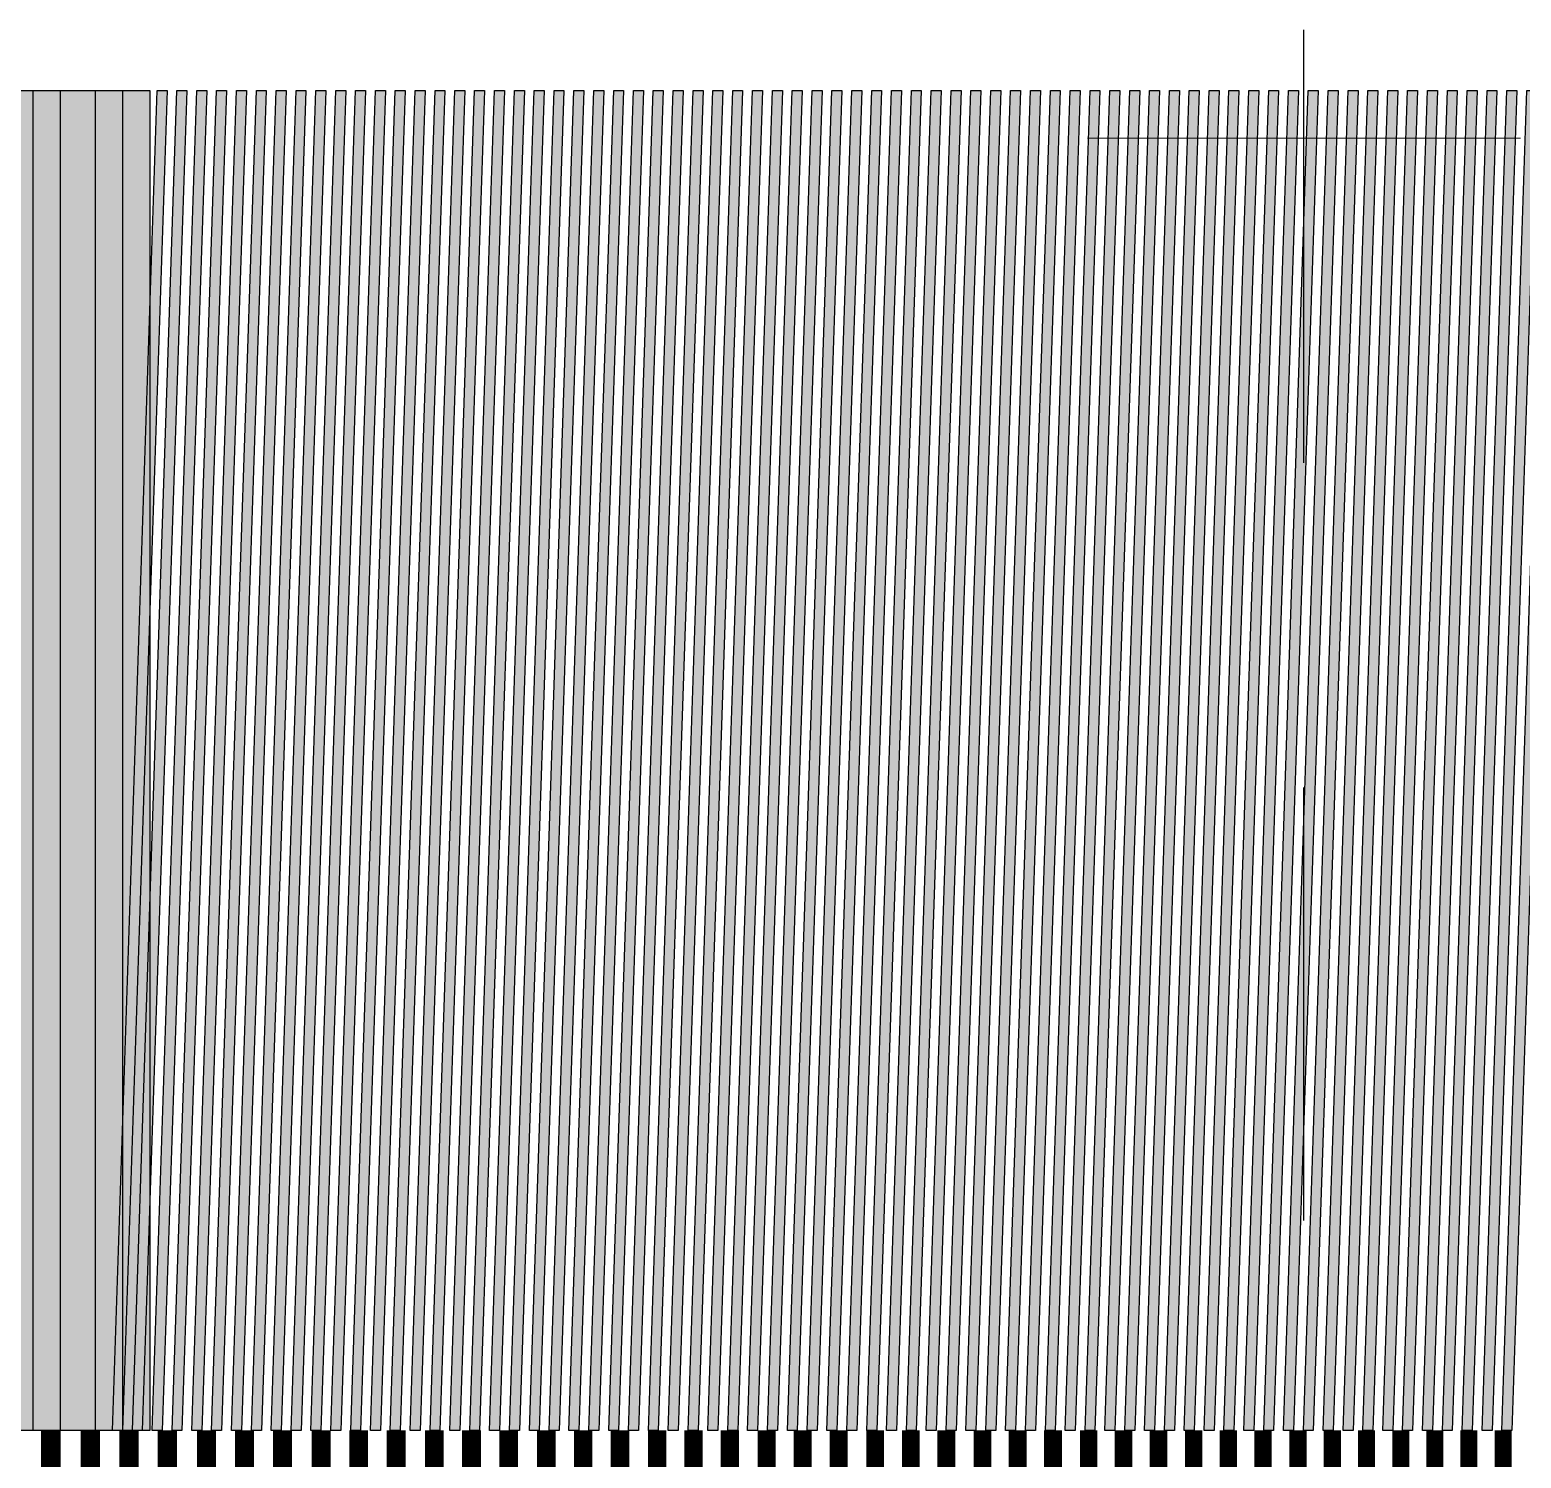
# Model space of a CAD drawing. Header units: millimetres. Extents: x 0 to 420, y 0 to 297.
# Drawn here: x 226.99 to 240.76, y 67.8 to 81 of the extents above; entities that cross this region are included whole.
import ezdxf

# ---------------------------------------------------------------- set-up
doc = ezdxf.new("R2010")
doc.units = ezdxf.units.MM
doc.layers.add('GLUE', color=1, linetype='Continuous')
doc.layers.add('PERIPHERY', color=7, linetype='Continuous')

msp = doc.modelspace()

# ---------------------------------------------------------------- hatches: boundary and pattern name
at = {"layer": 'PERIPHERY', "true_color": 0x000000}
h = msp.add_hatch(color=7, dxfattribs=at)
h.dxf.hatch_style = 1
h.paths.add_polyline_path([(226.764, 80.438), (227.589, 80.438), (227.589, 68.062), (226.764, 68.062), (226.764, 80.438)])
h = msp.add_hatch(color=7, dxfattribs=at)
h.dxf.hatch_style = 1
h.paths.add_polyline_path([(227.016, 80.438), (227.841, 80.438), (227.841, 68.062), (227.016, 68.062), (227.016, 80.438)])
h = msp.add_hatch(color=7, dxfattribs=at)
h.dxf.hatch_style = 1
h.paths.add_polyline_path([(227.268, 80.438), (228.093, 80.438), (228.093, 68.062), (227.268, 68.062), (227.268, 80.438)])
h = msp.add_hatch(color=7, dxfattribs=at)
h.dxf.hatch_style = 1
h.paths.add_polyline_path([(228.162, 80.438), (228.253, 80.438), (227.841, 68.062), (227.749, 68.062), (228.162, 80.438)])
h = msp.add_hatch(color=7, dxfattribs=at)
h.dxf.hatch_style = 1
h.paths.add_polyline_path([(228.345, 80.438), (228.437, 80.438), (228.024, 68.062), (227.933, 68.062), (228.345, 80.438)])
h = msp.add_hatch(color=7, dxfattribs=at)
h.dxf.hatch_style = 1
h.paths.add_polyline_path([(228.528, 80.438), (228.62, 80.438), (228.207, 68.062), (228.116, 68.062), (228.528, 80.438)])
h = msp.add_hatch(color=7, dxfattribs=at)
h.dxf.hatch_style = 1
h.paths.add_polyline_path([(228.711, 80.438), (228.803, 80.438), (228.39, 68.062), (228.299, 68.062), (228.711, 80.438)])
h = msp.add_hatch(color=7, dxfattribs=at)
h.dxf.hatch_style = 1
h.paths.add_polyline_path([(228.895, 80.438), (228.986, 80.438), (228.574, 68.062), (228.482, 68.062), (228.895, 80.438)])
h = msp.add_hatch(color=7, dxfattribs=at)
h.dxf.hatch_style = 1
h.paths.add_polyline_path([(229.078, 80.438), (229.169, 80.438), (228.757, 68.062), (228.665, 68.062), (229.078, 80.438)])
h = msp.add_hatch(color=7, dxfattribs=at)
h.dxf.hatch_style = 1
h.paths.add_polyline_path([(229.261, 80.438), (229.353, 80.438), (228.94, 68.062), (228.849, 68.062), (229.261, 80.438)])
h = msp.add_hatch(color=7, dxfattribs=at)
h.dxf.hatch_style = 1
h.paths.add_polyline_path([(229.445, 80.438), (229.536, 80.438), (229.124, 68.062), (229.032, 68.062), (229.445, 80.438)])
h = msp.add_hatch(color=7, dxfattribs=at)
h.dxf.hatch_style = 1
h.paths.add_polyline_path([(229.628, 80.438), (229.72, 80.438), (229.307, 68.062), (229.216, 68.062), (229.628, 80.438)])
h = msp.add_hatch(color=7, dxfattribs=at)
h.dxf.hatch_style = 1
h.paths.add_polyline_path([(229.811, 80.438), (229.903, 80.438), (229.491, 68.062), (229.399, 68.062), (229.811, 80.438)])
h = msp.add_hatch(color=7, dxfattribs=at)
h.dxf.hatch_style = 1
h.paths.add_polyline_path([(229.995, 80.438), (230.086, 80.438), (229.674, 68.062), (229.582, 68.062), (229.995, 80.438)])
h = msp.add_hatch(color=7, dxfattribs=at)
h.dxf.hatch_style = 1
h.paths.add_polyline_path([(230.178, 80.438), (230.27, 80.438), (229.857, 68.062), (229.766, 68.062), (230.178, 80.438)])
h = msp.add_hatch(color=7, dxfattribs=at)
h.dxf.hatch_style = 1
h.paths.add_polyline_path([(230.361, 80.438), (230.453, 80.438), (230.041, 68.062), (229.949, 68.062), (230.361, 80.438)])
h = msp.add_hatch(color=7, dxfattribs=at)
h.dxf.hatch_style = 1
h.paths.add_polyline_path([(230.545, 80.438), (230.636, 80.438), (230.224, 68.062), (230.132, 68.062), (230.545, 80.438)])
h = msp.add_hatch(color=7, dxfattribs=at)
h.dxf.hatch_style = 1
h.paths.add_polyline_path([(230.728, 80.438), (230.82, 80.438), (230.407, 68.062), (230.315, 68.062), (230.728, 80.438)])
h = msp.add_hatch(color=7, dxfattribs=at)
h.dxf.hatch_style = 1
h.paths.add_polyline_path([(230.911, 80.438), (231.003, 80.438), (230.59, 68.062), (230.498, 68.062), (230.911, 80.438)])
h = msp.add_hatch(color=7, dxfattribs=at)
h.dxf.hatch_style = 1
h.paths.add_polyline_path([(231.094, 80.438), (231.186, 80.438), (230.773, 68.062), (230.682, 68.062), (231.094, 80.438)])
h = msp.add_hatch(color=7, dxfattribs=at)
h.dxf.hatch_style = 1
h.paths.add_polyline_path([(231.277, 80.438), (231.369, 80.438), (230.957, 68.062), (230.865, 68.062), (231.277, 80.438)])
h = msp.add_hatch(color=7, dxfattribs=at)
h.dxf.hatch_style = 1
h.paths.add_polyline_path([(231.461, 80.438), (231.553, 80.438), (231.14, 68.062), (231.048, 68.062), (231.461, 80.438)])
h = msp.add_hatch(color=7, dxfattribs=at)
h.dxf.hatch_style = 1
h.paths.add_polyline_path([(231.644, 80.438), (231.736, 80.438), (231.323, 68.062), (231.232, 68.062), (231.644, 80.438)])
h = msp.add_hatch(color=7, dxfattribs=at)
h.dxf.hatch_style = 1
h.paths.add_polyline_path([(231.828, 80.438), (231.919, 80.438), (231.507, 68.062), (231.415, 68.062), (231.828, 80.438)])
h = msp.add_hatch(color=7, dxfattribs=at)
h.dxf.hatch_style = 1
h.paths.add_polyline_path([(232.011, 80.438), (232.103, 80.438), (231.69, 68.062), (231.599, 68.062), (232.011, 80.438)])
h = msp.add_hatch(color=7, dxfattribs=at)
h.dxf.hatch_style = 1
h.paths.add_polyline_path([(232.194, 80.438), (232.286, 80.438), (231.874, 68.062), (231.782, 68.062), (232.194, 80.438)])
h = msp.add_hatch(color=7, dxfattribs=at)
h.dxf.hatch_style = 1
h.paths.add_polyline_path([(232.378, 80.438), (232.469, 80.438), (232.057, 68.062), (231.965, 68.062), (232.378, 80.438)])
h = msp.add_hatch(color=7, dxfattribs=at)
h.dxf.hatch_style = 1
h.paths.add_polyline_path([(232.561, 80.438), (232.653, 80.438), (232.24, 68.062), (232.148, 68.062), (232.561, 80.438)])
h = msp.add_hatch(color=7, dxfattribs=at)
h.dxf.hatch_style = 1
h.paths.add_polyline_path([(232.744, 80.438), (232.836, 80.438), (232.423, 68.062), (232.332, 68.062), (232.744, 80.438)])
h = msp.add_hatch(color=7, dxfattribs=at)
h.dxf.hatch_style = 1
h.paths.add_polyline_path([(232.928, 80.438), (233.019, 80.438), (232.607, 68.062), (232.515, 68.062), (232.928, 80.438)])
h = msp.add_hatch(color=7, dxfattribs=at)
h.dxf.hatch_style = 1
h.paths.add_polyline_path([(233.111, 80.438), (233.203, 80.438), (232.79, 68.062), (232.699, 68.062), (233.111, 80.438)])
h = msp.add_hatch(color=7, dxfattribs=at)
h.dxf.hatch_style = 1
h.paths.add_polyline_path([(233.294, 80.438), (233.386, 80.438), (232.974, 68.062), (232.882, 68.062), (233.294, 80.438)])
h = msp.add_hatch(color=7, dxfattribs=at)
h.dxf.hatch_style = 1
h.paths.add_polyline_path([(233.478, 80.438), (233.569, 80.438), (233.157, 68.062), (233.065, 68.062), (233.478, 80.438)])
h = msp.add_hatch(color=7, dxfattribs=at)
h.dxf.hatch_style = 1
h.paths.add_polyline_path([(233.661, 80.438), (233.752, 80.438), (233.34, 68.062), (233.248, 68.062), (233.661, 80.438)])
h = msp.add_hatch(color=7, dxfattribs=at)
h.dxf.hatch_style = 1
h.paths.add_polyline_path([(233.844, 80.438), (233.936, 80.438), (233.523, 68.062), (233.431, 68.062), (233.844, 80.438)])
h = msp.add_hatch(color=7, dxfattribs=at)
h.dxf.hatch_style = 1
h.paths.add_polyline_path([(234.027, 80.438), (234.119, 80.438), (233.706, 68.062), (233.615, 68.062), (234.027, 80.438)])
h = msp.add_hatch(color=7, dxfattribs=at)
h.dxf.hatch_style = 1
h.paths.add_polyline_path([(234.211, 80.438), (234.302, 80.438), (233.89, 68.062), (233.798, 68.062), (234.211, 80.438)])
h = msp.add_hatch(color=7, dxfattribs=at)
h.dxf.hatch_style = 1
h.paths.add_polyline_path([(234.394, 80.438), (234.486, 80.438), (234.073, 68.062), (233.982, 68.062), (234.394, 80.438)])
h = msp.add_hatch(color=7, dxfattribs=at)
h.dxf.hatch_style = 1
h.paths.add_polyline_path([(234.577, 80.438), (234.669, 80.438), (234.257, 68.062), (234.165, 68.062), (234.577, 80.438)])
h = msp.add_hatch(color=7, dxfattribs=at)
h.dxf.hatch_style = 1
h.paths.add_polyline_path([(234.761, 80.438), (234.852, 80.438), (234.44, 68.062), (234.348, 68.062), (234.761, 80.438)])
h = msp.add_hatch(color=7, dxfattribs=at)
h.dxf.hatch_style = 1
h.paths.add_polyline_path([(234.944, 80.438), (235.036, 80.438), (234.623, 68.062), (234.532, 68.062), (234.944, 80.438)])
h = msp.add_hatch(color=7, dxfattribs=at)
h.dxf.hatch_style = 1
h.paths.add_polyline_path([(235.128, 80.438), (235.219, 80.438), (234.807, 68.062), (234.715, 68.062), (235.128, 80.438)])
h = msp.add_hatch(color=7, dxfattribs=at)
h.dxf.hatch_style = 1
h.paths.add_polyline_path([(235.311, 80.438), (235.403, 80.438), (234.99, 68.062), (234.898, 68.062), (235.311, 80.438)])
h = msp.add_hatch(color=7, dxfattribs=at)
h.dxf.hatch_style = 1
h.paths.add_polyline_path([(235.494, 80.438), (235.586, 80.438), (235.173, 68.062), (235.082, 68.062), (235.494, 80.438)])
h = msp.add_hatch(color=7, dxfattribs=at)
h.dxf.hatch_style = 1
h.paths.add_polyline_path([(235.677, 80.438), (235.769, 80.438), (235.357, 68.062), (235.265, 68.062), (235.677, 80.438)])
h = msp.add_hatch(color=7, dxfattribs=at)
h.dxf.hatch_style = 1
h.paths.add_polyline_path([(235.861, 80.438), (235.952, 80.438), (235.54, 68.062), (235.448, 68.062), (235.861, 80.438)])
h = msp.add_hatch(color=7, dxfattribs=at)
h.dxf.hatch_style = 1
h.paths.add_polyline_path([(236.044, 80.438), (236.135, 80.438), (235.723, 68.062), (235.631, 68.062), (236.044, 80.438)])
h = msp.add_hatch(color=7, dxfattribs=at)
h.dxf.hatch_style = 1
h.paths.add_polyline_path([(236.227, 80.438), (236.319, 80.438), (235.906, 68.062), (235.815, 68.062), (236.227, 80.438)])
h = msp.add_hatch(color=7, dxfattribs=at)
h.dxf.hatch_style = 1
h.paths.add_polyline_path([(236.411, 80.438), (236.502, 80.438), (236.09, 68.062), (235.998, 68.062), (236.411, 80.438)])
h = msp.add_hatch(color=7, dxfattribs=at)
h.dxf.hatch_style = 1
h.paths.add_polyline_path([(236.594, 80.438), (236.685, 80.438), (236.273, 68.062), (236.181, 68.062), (236.594, 80.438)])
h = msp.add_hatch(color=7, dxfattribs=at)
h.dxf.hatch_style = 1
h.paths.add_polyline_path([(236.777, 80.438), (236.869, 80.438), (236.456, 68.062), (236.365, 68.062), (236.777, 80.438)])
h = msp.add_hatch(color=7, dxfattribs=at)
h.dxf.hatch_style = 1
h.paths.add_polyline_path([(236.961, 80.438), (237.052, 80.438), (236.64, 68.062), (236.548, 68.062), (236.961, 80.438)])
h = msp.add_hatch(color=7, dxfattribs=at)
h.dxf.hatch_style = 1
h.paths.add_polyline_path([(237.144, 80.438), (237.236, 80.438), (236.823, 68.062), (236.731, 68.062), (237.144, 80.438)])
h = msp.add_hatch(color=7, dxfattribs=at)
h.dxf.hatch_style = 1
h.paths.add_polyline_path([(237.327, 80.438), (237.419, 80.438), (237.006, 68.062), (236.915, 68.062), (237.327, 80.438)])
h = msp.add_hatch(color=7, dxfattribs=at)
h.dxf.hatch_style = 1
h.paths.add_polyline_path([(237.511, 80.438), (237.602, 80.438), (237.19, 68.062), (237.098, 68.062), (237.511, 80.438)])
h = msp.add_hatch(color=7, dxfattribs=at)
h.dxf.hatch_style = 1
h.paths.add_polyline_path([(237.694, 80.438), (237.785, 80.438), (237.373, 68.062), (237.281, 68.062), (237.694, 80.438)])
h = msp.add_hatch(color=7, dxfattribs=at)
h.dxf.hatch_style = 1
h.paths.add_polyline_path([(237.877, 80.438), (237.969, 80.438), (237.556, 68.062), (237.464, 68.062), (237.877, 80.438)])
h = msp.add_hatch(color=7, dxfattribs=at)
h.dxf.hatch_style = 1
h.paths.add_polyline_path([(238.06, 80.438), (238.152, 80.438), (237.739, 68.062), (237.648, 68.062), (238.06, 80.438)])
h = msp.add_hatch(color=7, dxfattribs=at)
h.dxf.hatch_style = 1
h.paths.add_polyline_path([(238.243, 80.438), (238.335, 80.438), (237.923, 68.062), (237.831, 68.062), (238.243, 80.438)])
h = msp.add_hatch(color=7, dxfattribs=at)
h.dxf.hatch_style = 1
h.paths.add_polyline_path([(238.427, 80.438), (238.518, 80.438), (238.106, 68.062), (238.014, 68.062), (238.427, 80.438)])
h = msp.add_hatch(color=7, dxfattribs=at)
h.dxf.hatch_style = 1
h.paths.add_polyline_path([(238.61, 80.438), (238.702, 80.438), (238.289, 68.062), (238.198, 68.062), (238.61, 80.438)])
h = msp.add_hatch(color=7, dxfattribs=at)
h.dxf.hatch_style = 1
h.paths.add_polyline_path([(238.793, 80.438), (238.885, 80.438), (238.473, 68.062), (238.381, 68.062), (238.793, 80.438)])
h = msp.add_hatch(color=7, dxfattribs=at)
h.dxf.hatch_style = 1
h.paths.add_polyline_path([(238.977, 80.438), (239.069, 80.438), (238.656, 68.062), (238.564, 68.062), (238.977, 80.438)])
h = msp.add_hatch(color=7, dxfattribs=at)
h.dxf.hatch_style = 1
h.paths.add_polyline_path([(239.16, 80.438), (239.252, 80.438), (238.839, 68.062), (238.748, 68.062), (239.16, 80.438)])
h = msp.add_hatch(color=7, dxfattribs=at)
h.dxf.hatch_style = 1
h.paths.add_polyline_path([(239.344, 80.438), (239.435, 80.438), (239.023, 68.062), (238.931, 68.062), (239.344, 80.438)])
h = msp.add_hatch(color=7, dxfattribs=at)
h.dxf.hatch_style = 1
h.paths.add_polyline_path([(239.527, 80.438), (239.619, 80.438), (239.206, 68.062), (239.114, 68.062), (239.527, 80.438)])
h = msp.add_hatch(color=7, dxfattribs=at)
h.dxf.hatch_style = 1
h.paths.add_polyline_path([(239.71, 80.438), (239.802, 80.438), (239.39, 68.062), (239.298, 68.062), (239.71, 80.438)])
h = msp.add_hatch(color=7, dxfattribs=at)
h.dxf.hatch_style = 1
h.paths.add_polyline_path([(239.893, 80.438), (239.985, 80.438), (239.573, 68.062), (239.481, 68.062), (239.893, 80.438)])
h = msp.add_hatch(color=7, dxfattribs=at)
h.dxf.hatch_style = 1
h.paths.add_polyline_path([(240.077, 80.438), (240.169, 80.438), (239.756, 68.062), (239.664, 68.062), (240.077, 80.438)])
h = msp.add_hatch(color=7, dxfattribs=at)
h.dxf.hatch_style = 1
h.paths.add_polyline_path([(240.26, 80.438), (240.352, 80.438), (239.94, 68.062), (239.848, 68.062), (240.26, 80.438)])
h = msp.add_hatch(color=7, dxfattribs=at)
h.dxf.hatch_style = 1
h.paths.add_polyline_path([(240.444, 80.438), (240.535, 80.438), (240.123, 68.062), (240.031, 68.062), (240.444, 80.438)])
h = msp.add_hatch(color=7, dxfattribs=at)
h.dxf.hatch_style = 1
h.paths.add_polyline_path([(240.627, 80.438), (240.719, 80.438), (240.306, 68.062), (240.214, 68.062), (240.627, 80.438)])
h = msp.add_hatch(color=7, dxfattribs=at)
h.dxf.hatch_style = 1
h.paths.add_polyline_path([(240.81, 80.438), (240.902, 80.438), (240.49, 68.062), (240.398, 68.062), (240.81, 80.438)])
h = msp.add_hatch(color=7, dxfattribs=at)
h.dxf.hatch_style = 1
h.paths.add_polyline_path([(240.994, 80.438), (241.085, 80.438), (240.673, 68.062), (240.581, 68.062), (240.994, 80.438)])

# ---------------------------------------------------------------- linework, layer by layer
at = {"layer": 'GLUE', "color": 1, "lineweight": 25}
for p, q in [((238.753, 77), (238.753, 81)), ((238.753, 70), (238.753, 74))]:
    msp.add_line(p, q, dxfattribs=at)
at = {"layer": 'GLUE', "color": 1, "lineweight": 18}
msp.add_line((236.753, 80), (240.753, 80), dxfattribs=at)
at = {"layer": 'PERIPHERY', "color": 250}
for points in [[(226.764, 80.438), (227.589, 80.438), (227.589, 68.062), (226.764, 68.062), (226.764, 80.438)], [(227.016, 80.438), (227.841, 80.438), (227.841, 68.062), (227.016, 68.062), (227.016, 80.438)], [(227.268, 80.438), (228.093, 80.438), (228.093, 68.062), (227.268, 68.062), (227.268, 80.438)], [(228.162, 80.438), (228.253, 80.438), (227.841, 68.062), (227.749, 68.062), (228.162, 80.438)], [(228.345, 80.438), (228.437, 80.438), (228.024, 68.062), (227.933, 68.062), (228.345, 80.438)], [(228.528, 80.438), (228.62, 80.438), (228.207, 68.062), (228.116, 68.062), (228.528, 80.438)], [(228.711, 80.438), (228.803, 80.438), (228.39, 68.062), (228.299, 68.062), (228.711, 80.438)], [(228.895, 80.438), (228.986, 80.438), (228.574, 68.062), (228.482, 68.062), (228.895, 80.438)], [(229.078, 80.438), (229.169, 80.438), (228.757, 68.062), (228.665, 68.062), (229.078, 80.438)], [(229.261, 80.438), (229.353, 80.438), (228.94, 68.062), (228.849, 68.062), (229.261, 80.438)], [(229.445, 80.438), (229.536, 80.438), (229.124, 68.062), (229.032, 68.062), (229.445, 80.438)], [(229.628, 80.438), (229.72, 80.438), (229.307, 68.062), (229.216, 68.062), (229.628, 80.438)], [(229.811, 80.438), (229.903, 80.438), (229.491, 68.062), (229.399, 68.062), (229.811, 80.438)], [(229.995, 80.438), (230.086, 80.438), (229.674, 68.062), (229.582, 68.062), (229.995, 80.438)], [(230.178, 80.438), (230.27, 80.438), (229.857, 68.062), (229.766, 68.062), (230.178, 80.438)], [(230.361, 80.438), (230.453, 80.438), (230.041, 68.062), (229.949, 68.062), (230.361, 80.438)], [(230.545, 80.438), (230.636, 80.438), (230.224, 68.062), (230.132, 68.062), (230.545, 80.438)], [(230.728, 80.438), (230.82, 80.438), (230.407, 68.062), (230.315, 68.062), (230.728, 80.438)], [(230.911, 80.438), (231.003, 80.438), (230.59, 68.062), (230.498, 68.062), (230.911, 80.438)], [(231.094, 80.438), (231.186, 80.438), (230.773, 68.062), (230.682, 68.062), (231.094, 80.438)], [(231.277, 80.438), (231.369, 80.438), (230.957, 68.062), (230.865, 68.062), (231.277, 80.438)], [(231.461, 80.438), (231.553, 80.438), (231.14, 68.062), (231.048, 68.062), (231.461, 80.438)], [(231.644, 80.438), (231.736, 80.438), (231.323, 68.062), (231.232, 68.062), (231.644, 80.438)], [(231.828, 80.438), (231.919, 80.438), (231.507, 68.062), (231.415, 68.062), (231.828, 80.438)], [(232.011, 80.438), (232.103, 80.438), (231.69, 68.062), (231.599, 68.062), (232.011, 80.438)], [(232.194, 80.438), (232.286, 80.438), (231.874, 68.062), (231.782, 68.062), (232.194, 80.438)], [(232.378, 80.438), (232.469, 80.438), (232.057, 68.062), (231.965, 68.062), (232.378, 80.438)], [(232.561, 80.438), (232.653, 80.438), (232.24, 68.062), (232.148, 68.062), (232.561, 80.438)], [(232.744, 80.438), (232.836, 80.438), (232.423, 68.062), (232.332, 68.062), (232.744, 80.438)], [(232.928, 80.438), (233.019, 80.438), (232.607, 68.062), (232.515, 68.062), (232.928, 80.438)], [(233.111, 80.438), (233.203, 80.438), (232.79, 68.062), (232.699, 68.062), (233.111, 80.438)], [(233.294, 80.438), (233.386, 80.438), (232.974, 68.062), (232.882, 68.062), (233.294, 80.438)], [(233.478, 80.438), (233.569, 80.438), (233.157, 68.062), (233.065, 68.062), (233.478, 80.438)], [(233.661, 80.438), (233.752, 80.438), (233.34, 68.062), (233.248, 68.062), (233.661, 80.438)], [(233.844, 80.438), (233.936, 80.438), (233.523, 68.062), (233.431, 68.062), (233.844, 80.438)], [(234.027, 80.438), (234.119, 80.438), (233.706, 68.062), (233.615, 68.062), (234.027, 80.438)], [(234.211, 80.438), (234.302, 80.438), (233.89, 68.062), (233.798, 68.062), (234.211, 80.438)], [(234.394, 80.438), (234.486, 80.438), (234.073, 68.062), (233.982, 68.062), (234.394, 80.438)], [(234.577, 80.438), (234.669, 80.438), (234.257, 68.062), (234.165, 68.062), (234.577, 80.438)], [(234.761, 80.438), (234.852, 80.438), (234.44, 68.062), (234.348, 68.062), (234.761, 80.438)], [(234.944, 80.438), (235.036, 80.438), (234.623, 68.062), (234.532, 68.062), (234.944, 80.438)], [(235.128, 80.438), (235.219, 80.438), (234.807, 68.062), (234.715, 68.062), (235.128, 80.438)], [(235.311, 80.438), (235.403, 80.438), (234.99, 68.062), (234.898, 68.062), (235.311, 80.438)], [(235.494, 80.438), (235.586, 80.438), (235.173, 68.062), (235.082, 68.062), (235.494, 80.438)], [(235.677, 80.438), (235.769, 80.438), (235.357, 68.062), (235.265, 68.062), (235.677, 80.438)], [(235.861, 80.438), (235.952, 80.438), (235.54, 68.062), (235.448, 68.062), (235.861, 80.438)], [(236.044, 80.438), (236.135, 80.438), (235.723, 68.062), (235.631, 68.062), (236.044, 80.438)], [(236.227, 80.438), (236.319, 80.438), (235.906, 68.062), (235.815, 68.062), (236.227, 80.438)], [(236.411, 80.438), (236.502, 80.438), (236.09, 68.062), (235.998, 68.062), (236.411, 80.438)], [(236.594, 80.438), (236.685, 80.438), (236.273, 68.062), (236.181, 68.062), (236.594, 80.438)], [(236.777, 80.438), (236.869, 80.438), (236.456, 68.062), (236.365, 68.062), (236.777, 80.438)], [(236.961, 80.438), (237.052, 80.438), (236.64, 68.062), (236.548, 68.062), (236.961, 80.438)], [(237.144, 80.438), (237.236, 80.438), (236.823, 68.062), (236.731, 68.062), (237.144, 80.438)], [(237.327, 80.438), (237.419, 80.438), (237.006, 68.062), (236.915, 68.062), (237.327, 80.438)], [(237.511, 80.438), (237.602, 80.438), (237.19, 68.062), (237.098, 68.062), (237.511, 80.438)], [(237.694, 80.438), (237.785, 80.438), (237.373, 68.062), (237.281, 68.062), (237.694, 80.438)], [(237.877, 80.438), (237.969, 80.438), (237.556, 68.062), (237.464, 68.062), (237.877, 80.438)], [(238.06, 80.438), (238.152, 80.438), (237.739, 68.062), (237.648, 68.062), (238.06, 80.438)], [(238.243, 80.438), (238.335, 80.438), (237.923, 68.062), (237.831, 68.062), (238.243, 80.438)], [(238.427, 80.438), (238.518, 80.438), (238.106, 68.062), (238.014, 68.062), (238.427, 80.438)], [(238.61, 80.438), (238.702, 80.438), (238.289, 68.062), (238.198, 68.062), (238.61, 80.438)], [(238.793, 80.438), (238.885, 80.438), (238.473, 68.062), (238.381, 68.062), (238.793, 80.438)], [(238.977, 80.438), (239.069, 80.438), (238.656, 68.062), (238.564, 68.062), (238.977, 80.438)], [(239.16, 80.438), (239.252, 80.438), (238.839, 68.062), (238.748, 68.062), (239.16, 80.438)], [(239.344, 80.438), (239.435, 80.438), (239.023, 68.062), (238.931, 68.062), (239.344, 80.438)], [(239.527, 80.438), (239.619, 80.438), (239.206, 68.062), (239.114, 68.062), (239.527, 80.438)], [(239.71, 80.438), (239.802, 80.438), (239.39, 68.062), (239.298, 68.062), (239.71, 80.438)], [(239.893, 80.438), (239.985, 80.438), (239.573, 68.062), (239.481, 68.062), (239.893, 80.438)], [(240.077, 80.438), (240.169, 80.438), (239.756, 68.062), (239.664, 68.062), (240.077, 80.438)], [(240.26, 80.438), (240.352, 80.438), (239.94, 68.062), (239.848, 68.062), (240.26, 80.438)], [(240.444, 80.438), (240.535, 80.438), (240.123, 68.062), (240.031, 68.062), (240.444, 80.438)], [(240.627, 80.438), (240.719, 80.438), (240.306, 68.062), (240.214, 68.062), (240.627, 80.438)], [(240.81, 80.438), (240.902, 80.438), (240.49, 68.062), (240.398, 68.062), (240.81, 80.438)], [(240.994, 80.438), (241.085, 80.438), (240.673, 68.062), (240.581, 68.062), (240.994, 80.438)]]:
    msp.add_lwpolyline(points, close=True, dxfattribs=at)
at = {"layer": 'PERIPHERY', "color": 250, "lineweight": 35}
for points, const_width in [([(227.18, 68.062), (227.18, 55.687)], 0.181), ([(227.545, 68.062), (227.545, 55.687)], 0.179), ([(227.901, 68.062), (227.901, 55.687)], 0.179), ([(228.257, 68.062), (228.257, 55.687)], 0.179), ([(228.617, 68.062), (228.617, 55.687)], 0.177), ([(228.968, 68.062), (228.968, 55.687)], 0.177), ([(229.32, 68.062), (229.32, 55.687)], 0.177), ([(229.676, 68.062), (229.676, 55.687)], 0.175), ([(230.023, 68.062), (230.023, 55.687)], 0.175), ([(230.37, 68.062), (230.37, 55.687)], 0.175), ([(230.721, 68.062), (230.721, 55.687)], 0.173), ([(231.065, 68.062), (231.065, 55.687)], 0.173), ([(231.409, 68.062), (231.409, 55.687)], 0.173), ([(231.756, 68.062), (231.756, 55.687)], 0.171), ([(232.096, 68.062), (232.096, 55.687)], 0.171), ([(232.436, 68.062), (232.436, 55.687)], 0.171), ([(232.78, 68.062), (232.78, 55.687)], 0.169), ([(233.116, 68.062), (233.116, 55.687)], 0.169), ([(233.452, 68.062), (233.452, 55.687)], 0.169), ([(233.791, 68.062), (233.791, 55.687)], 0.167), ([(234.124, 68.062), (234.124, 55.687)], 0.167), ([(234.456, 68.062), (234.456, 55.687)], 0.167), ([(234.793, 68.062), (234.793, 55.687)], 0.165), ([(235.122, 68.062), (235.122, 55.687)], 0.165), ([(235.451, 68.062), (235.451, 55.687)], 0.165), ([(235.783, 68.062), (235.783, 55.687)], 0.164), ([(236.109, 68.062), (236.109, 55.687)], 0.164), ([(236.435, 68.062), (236.435, 55.687)], 0.164), ([(236.764, 68.062), (236.764, 55.687)], 0.162), ([(237.087, 68.062), (237.087, 55.687)], 0.162), ([(237.409, 68.062), (237.409, 55.687)], 0.162), ([(237.735, 68.062), (237.735, 55.687)], 0.161), ([(238.054, 68.062), (238.054, 55.687)], 0.161), ([(238.374, 68.062), (238.374, 55.687)], 0.161), ([(238.697, 68.062), (238.697, 55.687)], 0.159), ([(239.014, 68.062), (239.014, 55.687)], 0.159), ([(239.33, 68.062), (239.33, 55.687)], 0.159), ([(239.649, 68.062), (239.649, 55.687)], 0.157), ([(239.963, 68.062), (239.963, 55.687)], 0.157), ([(240.276, 68.062), (240.276, 55.687)], 0.157), ([(240.592, 68.062), (240.592, 55.687)], 0.156)]:
    msp.add_lwpolyline(points, dxfattribs=dict(at, const_width=const_width))
at = {"layer": 'PERIPHERY', "color": 250, "true_color": 0x000000}
for points in [[(226.764, 80.438), (226.764, 68.062), (227.589, 68.062)], [(227.589, 68.062), (227.589, 80.438), (226.764, 80.438)], [(227.016, 80.438), (227.016, 68.062), (227.841, 68.062)], [(227.841, 68.062), (227.841, 80.438), (227.016, 80.438)], [(227.268, 80.438), (227.268, 68.062), (228.093, 68.062)], [(228.093, 68.062), (228.093, 80.438), (227.268, 80.438)], [(228.162, 80.438), (227.749, 68.062), (227.841, 68.062)], [(227.841, 68.062), (228.253, 80.438), (228.162, 80.438)], [(228.345, 80.438), (227.933, 68.062), (228.024, 68.062)], [(228.024, 68.062), (228.437, 80.438), (228.345, 80.438)], [(228.528, 80.438), (228.116, 68.062), (228.207, 68.062)], [(228.207, 68.062), (228.62, 80.438), (228.528, 80.438)], [(228.711, 80.438), (228.299, 68.062), (228.39, 68.062)], [(228.39, 68.062), (228.803, 80.438), (228.711, 80.438)], [(228.895, 80.438), (228.482, 68.062), (228.574, 68.062)], [(228.574, 68.062), (228.986, 80.438), (228.895, 80.438)], [(229.078, 80.438), (228.665, 68.062), (228.757, 68.062)], [(228.757, 68.062), (229.169, 80.438), (229.078, 80.438)], [(229.261, 80.438), (228.849, 68.062), (228.94, 68.062)], [(228.94, 68.062), (229.353, 80.438), (229.261, 80.438)], [(229.445, 80.438), (229.032, 68.062), (229.124, 68.062)], [(229.124, 68.062), (229.536, 80.438), (229.445, 80.438)], [(229.628, 80.438), (229.216, 68.062), (229.307, 68.062)], [(229.307, 68.062), (229.72, 80.438), (229.628, 80.438)], [(229.811, 80.438), (229.399, 68.062), (229.491, 68.062)], [(229.491, 68.062), (229.903, 80.438), (229.811, 80.438)], [(229.995, 80.438), (229.582, 68.062), (229.674, 68.062)], [(229.674, 68.062), (230.086, 80.438), (229.995, 80.438)], [(230.178, 80.438), (229.766, 68.062), (229.857, 68.062)], [(229.857, 68.062), (230.27, 80.438), (230.178, 80.438)], [(230.361, 80.438), (229.949, 68.062), (230.041, 68.062)], [(230.041, 68.062), (230.453, 80.438), (230.361, 80.438)], [(230.545, 80.438), (230.132, 68.062), (230.224, 68.062)], [(230.224, 68.062), (230.636, 80.438), (230.545, 80.438)], [(230.728, 80.438), (230.315, 68.062), (230.407, 68.062)], [(230.407, 68.062), (230.82, 80.438), (230.728, 80.438)], [(230.911, 80.438), (230.498, 68.062), (230.59, 68.062)], [(230.59, 68.062), (231.003, 80.438), (230.911, 80.438)], [(231.094, 80.438), (230.682, 68.062), (230.773, 68.062)], [(230.773, 68.062), (231.186, 80.438), (231.094, 80.438)], [(231.277, 80.438), (230.865, 68.062), (230.957, 68.062)], [(230.957, 68.062), (231.369, 80.438), (231.277, 80.438)], [(231.461, 80.438), (231.048, 68.062), (231.14, 68.062)], [(231.14, 68.062), (231.553, 80.438), (231.461, 80.438)], [(231.644, 80.438), (231.232, 68.062), (231.323, 68.062)], [(231.323, 68.062), (231.736, 80.438), (231.644, 80.438)], [(231.828, 80.438), (231.415, 68.062), (231.507, 68.062)], [(231.507, 68.062), (231.919, 80.438), (231.828, 80.438)], [(232.011, 80.438), (231.599, 68.062), (231.69, 68.062)], [(231.69, 68.062), (232.103, 80.438), (232.011, 80.438)], [(232.194, 80.438), (231.782, 68.062), (231.874, 68.062)], [(231.874, 68.062), (232.286, 80.438), (232.194, 80.438)], [(232.378, 80.438), (231.965, 68.062), (232.057, 68.062)], [(232.057, 68.062), (232.469, 80.438), (232.378, 80.438)], [(232.561, 80.438), (232.148, 68.062), (232.24, 68.062)], [(232.24, 68.062), (232.653, 80.438), (232.561, 80.438)], [(232.744, 80.438), (232.332, 68.062), (232.423, 68.062)], [(232.423, 68.062), (232.836, 80.438), (232.744, 80.438)], [(232.928, 80.438), (232.515, 68.062), (232.607, 68.062)], [(232.607, 68.062), (233.019, 80.438), (232.928, 80.438)], [(233.111, 80.438), (232.699, 68.062), (232.79, 68.062)], [(232.79, 68.062), (233.203, 80.438), (233.111, 80.438)], [(233.294, 80.438), (232.882, 68.062), (232.974, 68.062)], [(232.974, 68.062), (233.386, 80.438), (233.294, 80.438)], [(233.478, 80.438), (233.065, 68.062), (233.157, 68.062)], [(233.157, 68.062), (233.569, 80.438), (233.478, 80.438)], [(233.661, 80.438), (233.248, 68.062), (233.34, 68.062)], [(233.34, 68.062), (233.752, 80.438), (233.661, 80.438)], [(233.844, 80.438), (233.431, 68.062), (233.523, 68.062)], [(233.523, 68.062), (233.936, 80.438), (233.844, 80.438)], [(234.027, 80.438), (233.615, 68.062), (233.706, 68.062)], [(233.706, 68.062), (234.119, 80.438), (234.027, 80.438)], [(234.211, 80.438), (233.798, 68.062), (233.89, 68.062)], [(233.89, 68.062), (234.302, 80.438), (234.211, 80.438)], [(234.394, 80.438), (233.982, 68.062), (234.073, 68.062)], [(234.073, 68.062), (234.486, 80.438), (234.394, 80.438)], [(234.577, 80.438), (234.165, 68.062), (234.257, 68.062)], [(234.257, 68.062), (234.669, 80.438), (234.577, 80.438)], [(234.761, 80.438), (234.348, 68.062), (234.44, 68.062)], [(234.44, 68.062), (234.852, 80.438), (234.761, 80.438)], [(234.944, 80.438), (234.532, 68.062), (234.623, 68.062)], [(234.623, 68.062), (235.036, 80.438), (234.944, 80.438)], [(235.128, 80.438), (234.715, 68.062), (234.807, 68.062)], [(234.807, 68.062), (235.219, 80.438), (235.128, 80.438)], [(235.311, 80.438), (234.898, 68.062), (234.99, 68.062)], [(234.99, 68.062), (235.403, 80.438), (235.311, 80.438)], [(235.494, 80.438), (235.082, 68.062), (235.173, 68.062)], [(235.173, 68.062), (235.586, 80.438), (235.494, 80.438)], [(235.677, 80.438), (235.265, 68.062), (235.357, 68.062)], [(235.357, 68.062), (235.769, 80.438), (235.677, 80.438)], [(235.861, 80.438), (235.448, 68.062), (235.54, 68.062)], [(235.54, 68.062), (235.952, 80.438), (235.861, 80.438)], [(236.044, 80.438), (235.631, 68.062), (235.723, 68.062)], [(235.723, 68.062), (236.135, 80.438), (236.044, 80.438)], [(236.227, 80.438), (235.815, 68.062), (235.906, 68.062)], [(235.906, 68.062), (236.319, 80.438), (236.227, 80.438)], [(236.411, 80.438), (235.998, 68.062), (236.09, 68.062)], [(236.09, 68.062), (236.502, 80.438), (236.411, 80.438)], [(236.594, 80.438), (236.181, 68.062), (236.273, 68.062)], [(236.273, 68.062), (236.685, 80.438), (236.594, 80.438)], [(236.777, 80.438), (236.365, 68.062), (236.456, 68.062)], [(236.456, 68.062), (236.869, 80.438), (236.777, 80.438)], [(236.961, 80.438), (236.548, 68.062), (236.64, 68.062)], [(236.64, 68.062), (237.052, 80.438), (236.961, 80.438)], [(237.144, 80.438), (236.731, 68.062), (236.823, 68.062)], [(236.823, 68.062), (237.236, 80.438), (237.144, 80.438)], [(237.327, 80.438), (236.915, 68.062), (237.006, 68.062)], [(237.006, 68.062), (237.419, 80.438), (237.327, 80.438)], [(237.511, 80.438), (237.098, 68.062), (237.19, 68.062)], [(237.19, 68.062), (237.602, 80.438), (237.511, 80.438)], [(237.694, 80.438), (237.281, 68.062), (237.373, 68.062)], [(237.373, 68.062), (237.785, 80.438), (237.694, 80.438)], [(237.877, 80.438), (237.464, 68.062), (237.556, 68.062)], [(237.556, 68.062), (237.969, 80.438), (237.877, 80.438)], [(238.06, 80.438), (237.648, 68.062), (237.739, 68.062)], [(237.739, 68.062), (238.152, 80.438), (238.06, 80.438)], [(238.243, 80.438), (237.831, 68.062), (237.923, 68.062)], [(237.923, 68.062), (238.335, 80.438), (238.243, 80.438)], [(238.427, 80.438), (238.014, 68.062), (238.106, 68.062)], [(238.106, 68.062), (238.518, 80.438), (238.427, 80.438)], [(238.61, 80.438), (238.198, 68.062), (238.289, 68.062)], [(238.289, 68.062), (238.702, 80.438), (238.61, 80.438)], [(238.793, 80.438), (238.381, 68.062), (238.473, 68.062)], [(238.473, 68.062), (238.885, 80.438), (238.793, 80.438)], [(238.977, 80.438), (238.564, 68.062), (238.656, 68.062)], [(238.656, 68.062), (239.069, 80.438), (238.977, 80.438)], [(239.16, 80.438), (238.748, 68.062), (238.839, 68.062)], [(238.839, 68.062), (239.252, 80.438), (239.16, 80.438)], [(239.344, 80.438), (238.931, 68.062), (239.023, 68.062)], [(239.023, 68.062), (239.435, 80.438), (239.344, 80.438)], [(239.527, 80.438), (239.114, 68.062), (239.206, 68.062)], [(239.206, 68.062), (239.619, 80.438), (239.527, 80.438)], [(239.71, 80.438), (239.298, 68.062), (239.39, 68.062)], [(239.39, 68.062), (239.802, 80.438), (239.71, 80.438)], [(239.893, 80.438), (239.481, 68.062), (239.573, 68.062)], [(239.573, 68.062), (239.985, 80.438), (239.893, 80.438)], [(240.077, 80.438), (239.664, 68.062), (239.756, 68.062)], [(239.756, 68.062), (240.169, 80.438), (240.077, 80.438)], [(240.26, 80.438), (239.848, 68.062), (239.94, 68.062)], [(239.94, 68.062), (240.352, 80.438), (240.26, 80.438)], [(240.444, 80.438), (240.031, 68.062), (240.123, 68.062)], [(240.123, 68.062), (240.535, 80.438), (240.444, 80.438)], [(240.627, 80.438), (240.214, 68.062), (240.306, 68.062)], [(240.306, 68.062), (240.719, 80.438), (240.627, 80.438)], [(240.81, 80.438), (240.398, 68.062), (240.49, 68.062)], [(240.49, 68.062), (240.902, 80.438), (240.81, 80.438)], [(240.994, 80.438), (240.581, 68.062), (240.673, 68.062)], [(240.673, 68.062), (241.085, 80.438), (240.994, 80.438)]]:
    msp.add_solid(points, dxfattribs=at)

doc.saveas('drawing.dxf')
